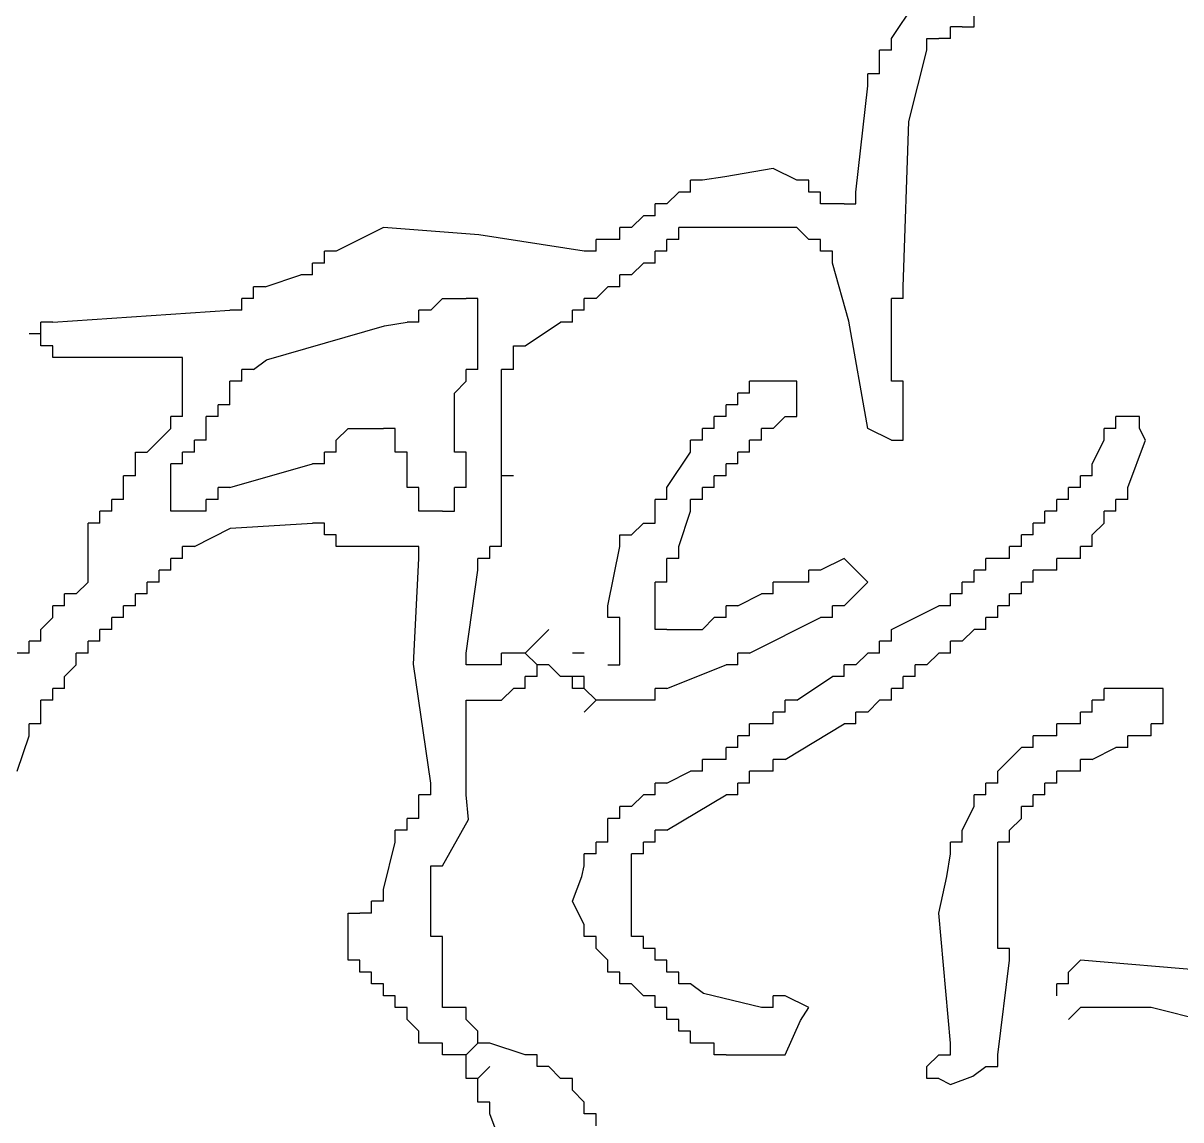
# Model space of a CAD drawing. Header units: metres. Extents: x -4.5 to 4.5, y -4.5 to 4.5.
# Drawn here: x -2.777 to -1.757, y -1.368 to -0.402 of the extents above; entities that cross this region are included whole.
import ezdxf

# ---------------------------------------------------------------- set-up
doc = ezdxf.new("R2010")
doc.units = ezdxf.units.M

msp = doc.modelspace()

# ---------------------------------------------------------------- linework, layer by layer
at = {"layer": '1', "color": 3}
for p, q in [((-2.011818, -0.415321), (-1.990984, -0.384071)), ((-1.938901, -0.404904), (-1.938901, -0.394488)), ((-1.949318, -0.404904), (-1.959734, -0.404904)), ((-1.959734, -0.415321), (-1.959734, -0.404904)), ((-1.949318, -0.404904), (-1.938901, -0.404904)), ((-2.011818, -0.425738), (-2.011818, -0.415321)), ((-1.980568, -0.425738), (-1.980568, -0.415321)), ((-1.980568, -0.415321), (-1.970151, -0.415321)), ((-1.959734, -0.415321), (-1.970151, -0.415321)), ((-2.011818, -0.425738), (-2.022234, -0.425738)), ((-2.022234, -0.436154), (-2.022234, -0.425738)), ((-1.996561, -0.48856), (-1.980568, -0.425738)), ((-2.022234, -0.446571), (-2.022234, -0.436154)), ((-2.022234, -0.446571), (-2.032651, -0.446571)), ((-2.032651, -0.456988), (-2.032651, -0.446571)), ((-2.043068, -0.550738), (-2.032651, -0.456988)), ((-2.001401, -0.634071), (-1.996561, -0.48856)), ((-2.115984, -0.529904), (-2.158693, -0.537196)), ((-2.095151, -0.540321), (-2.115984, -0.529904)), ((-2.178484, -0.540321), (-2.188901, -0.540321)), ((-2.188901, -0.550738), (-2.188901, -0.540321)), ((-2.158693, -0.537196), (-2.178484, -0.540321)), ((-2.084734, -0.540321), (-2.095151, -0.540321)), ((-2.084734, -0.550738), (-2.084734, -0.540321)), ((-2.209734, -0.561154), (-2.199318, -0.550738)), ((-2.188901, -0.550738), (-2.199318, -0.550738)), ((-2.074318, -0.550738), (-2.084734, -0.550738)), ((-2.074318, -0.561154), (-2.074318, -0.550738)), ((-2.043068, -0.561154), (-2.043068, -0.550738)), ((-2.209734, -0.561154), (-2.220151, -0.561154)), ((-2.220151, -0.571571), (-2.220151, -0.561154)), ((-2.063901, -0.561154), (-2.074318, -0.561154)), ((-2.053484, -0.561154), (-2.063901, -0.561154)), ((-2.053484, -0.561154), (-2.043068, -0.561154)), ((-2.240984, -0.581988), (-2.230568, -0.571571)), ((-2.220151, -0.571571), (-2.230568, -0.571571)), ((-2.459734, -0.581988), (-2.501401, -0.602821)), ((-2.3756, -0.588398), (-2.459734, -0.581988)), ((-2.282651, -0.602821), (-2.3756, -0.588398)), ((-2.240984, -0.581988), (-2.251401, -0.581988)), ((-2.251401, -0.592404), (-2.251401, -0.581988)), ((-2.188901, -0.581988), (-2.199318, -0.581988)), ((-2.199318, -0.592404), (-2.199318, -0.581988)), ((-2.095151, -0.581988), (-2.188901, -0.581988)), ((-2.084734, -0.592404), (-2.095151, -0.581988)), ((-2.261818, -0.592404), (-2.272234, -0.592404)), ((-2.272234, -0.602821), (-2.272234, -0.592404)), ((-2.251401, -0.592404), (-2.261818, -0.592404)), ((-2.199318, -0.592404), (-2.209734, -0.592404)), ((-2.209734, -0.602821), (-2.209734, -0.592404)), ((-2.074318, -0.592404), (-2.084734, -0.592404)), ((-2.074318, -0.602821), (-2.074318, -0.592404)), ((-2.501401, -0.602821), (-2.511818, -0.602821)), ((-2.511818, -0.613238), (-2.511818, -0.602821)), ((-2.272234, -0.602821), (-2.282651, -0.602821)), ((-2.209734, -0.602821), (-2.220151, -0.602821)), ((-2.220151, -0.613238), (-2.220151, -0.602821)), ((-2.063901, -0.602821), (-2.074318, -0.602821)), ((-2.063901, -0.613238), (-2.063901, -0.602821)), ((-2.511818, -0.613238), (-2.522234, -0.613238)), ((-2.522234, -0.623654), (-2.522234, -0.613238)), ((-2.240984, -0.623654), (-2.230568, -0.613238)), ((-2.220151, -0.613238), (-2.230568, -0.613238)), ((-2.049478, -0.66452), (-2.063901, -0.613238)), ((-2.563901, -0.634071), (-2.532651, -0.623654)), ((-2.522234, -0.623654), (-2.532651, -0.623654)), ((-2.240984, -0.623654), (-2.251401, -0.623654)), ((-2.251401, -0.634071), (-2.251401, -0.623654)), ((-2.563901, -0.634071), (-2.574318, -0.634071)), ((-2.574318, -0.644488), (-2.574318, -0.634071)), ((-2.272234, -0.644488), (-2.261818, -0.634071)), ((-2.251401, -0.634071), (-2.261818, -0.634071)), ((-2.001401, -0.644488), (-2.001401, -0.634071)), ((-2.574318, -0.644488), (-2.584734, -0.644488)), ((-2.584734, -0.654904), (-2.584734, -0.644488)), ((-2.418068, -0.654904), (-2.407651, -0.644488)), ((-2.407651, -0.644488), (-2.386818, -0.644488)), ((-2.376401, -0.644488), (-2.386818, -0.644488)), ((-2.376401, -0.654904), (-2.376401, -0.644488)), ((-2.272234, -0.644488), (-2.282651, -0.644488)), ((-2.282651, -0.654904), (-2.282651, -0.644488)), ((-2.001401, -0.644488), (-2.011818, -0.644488)), ((-2.011818, -0.654904), (-2.011818, -0.644488)), ((-2.751401, -0.665321), (-2.595151, -0.654904)), ((-2.584734, -0.654904), (-2.595151, -0.654904)), ((-2.418068, -0.654904), (-2.428484, -0.654904)), ((-2.428484, -0.665321), (-2.428484, -0.654904)), ((-2.376401, -0.696571), (-2.376401, -0.654904)), ((-2.282651, -0.654904), (-2.293068, -0.654904)), ((-2.293068, -0.665321), (-2.293068, -0.654904)), ((-2.011818, -0.706988), (-2.011818, -0.654904)), ((-2.751401, -0.665321), (-2.761818, -0.665321)), ((-2.761818, -0.675738), (-2.761818, -0.665321)), ((-2.562859, -0.698654), (-2.458693, -0.668446)), ((-2.458693, -0.668446), (-2.438901, -0.665321)), ((-2.428484, -0.665321), (-2.438901, -0.665321)), ((-2.334734, -0.686154), (-2.303484, -0.665321)), ((-2.293068, -0.665321), (-2.303484, -0.665321)), ((-2.032651, -0.759071), (-2.049478, -0.66452)), ((-2.761818, -0.675738), (-2.772234, -0.675738)), ((-2.761818, -0.686154), (-2.761818, -0.675738)), ((-2.751401, -0.686154), (-2.761818, -0.686154)), ((-2.751401, -0.696571), (-2.751401, -0.686154)), ((-2.345151, -0.696571), (-2.345151, -0.686154)), ((-2.345151, -0.686154), (-2.334734, -0.686154)), ((-2.740984, -0.696571), (-2.751401, -0.696571)), ((-2.647234, -0.696571), (-2.740984, -0.696571)), ((-2.636818, -0.696571), (-2.647234, -0.696571)), ((-2.636818, -0.706988), (-2.636818, -0.696571)), ((-2.574318, -0.706988), (-2.562859, -0.698654)), ((-2.376401, -0.706988), (-2.376401, -0.696571)), ((-2.345151, -0.706988), (-2.345151, -0.696571)), ((-2.636818, -0.738238), (-2.636818, -0.706988)), ((-2.574318, -0.706988), (-2.584734, -0.706988)), ((-2.584734, -0.717404), (-2.584734, -0.706988)), ((-2.376401, -0.706988), (-2.386818, -0.706988)), ((-2.386818, -0.717404), (-2.386818, -0.706988)), ((-2.345151, -0.706988), (-2.355568, -0.706988)), ((-2.355568, -0.717404), (-2.355568, -0.706988)), ((-2.011818, -0.717404), (-2.011818, -0.706988)), ((-2.584734, -0.717404), (-2.595151, -0.717404)), ((-2.595151, -0.727821), (-2.595151, -0.717404)), ((-2.397234, -0.727821), (-2.386818, -0.717404)), ((-2.355568, -0.790321), (-2.355568, -0.717404)), ((-2.126401, -0.717404), (-2.136818, -0.717404)), ((-2.136818, -0.727821), (-2.136818, -0.717404)), ((-2.105568, -0.717404), (-2.126401, -0.717404)), ((-2.095151, -0.717404), (-2.105568, -0.717404)), ((-2.095151, -0.727821), (-2.095151, -0.717404)), ((-2.001401, -0.717404), (-2.011818, -0.717404)), ((-2.001401, -0.727821), (-2.001401, -0.717404)), ((-2.595151, -0.738238), (-2.595151, -0.727821)), ((-2.397234, -0.769488), (-2.397234, -0.727821)), ((-2.136818, -0.727821), (-2.147234, -0.727821)), ((-2.147234, -0.738238), (-2.147234, -0.727821)), ((-2.095151, -0.738238), (-2.095151, -0.727821)), ((-2.001401, -0.759071), (-2.001401, -0.727821)), ((-2.636818, -0.748654), (-2.636818, -0.738238)), ((-2.595151, -0.738238), (-2.605568, -0.738238)), ((-2.605568, -0.748654), (-2.605568, -0.738238)), ((-2.147234, -0.738238), (-2.157651, -0.738238)), ((-2.157651, -0.748654), (-2.157651, -0.738238)), ((-2.095151, -0.748654), (-2.095151, -0.738238)), ((-2.636818, -0.748654), (-2.647234, -0.748654)), ((-2.647234, -0.759071), (-2.647234, -0.748654)), ((-2.605568, -0.748654), (-2.615984, -0.748654)), ((-2.615984, -0.759071), (-2.615984, -0.748654)), ((-2.157651, -0.748654), (-2.168068, -0.748654)), ((-2.168068, -0.759071), (-2.168068, -0.748654)), ((-2.115984, -0.759071), (-2.105568, -0.748654)), ((-2.105568, -0.748654), (-2.095151, -0.748654)), ((-1.803484, -0.748654), (-1.813901, -0.748654)), ((-1.813901, -0.759071), (-1.813901, -0.748654)), ((-1.793068, -0.748654), (-1.803484, -0.748654)), ((-1.793068, -0.759071), (-1.793068, -0.748654)), ((-2.668068, -0.779904), (-2.647234, -0.759071)), ((-2.615984, -0.769488), (-2.615984, -0.759071)), ((-2.501401, -0.769488), (-2.490984, -0.759071)), ((-2.490984, -0.759071), (-2.459734, -0.759071)), ((-2.449318, -0.759071), (-2.459734, -0.759071)), ((-2.449318, -0.769488), (-2.449318, -0.759071)), ((-2.168068, -0.759071), (-2.178484, -0.759071)), ((-2.178484, -0.769488), (-2.178484, -0.759071)), ((-2.115984, -0.759071), (-2.126401, -0.759071)), ((-2.126401, -0.769488), (-2.126401, -0.759071)), ((-2.011818, -0.769488), (-2.032651, -0.759071)), ((-2.001401, -0.769488), (-2.001401, -0.759071)), ((-1.813901, -0.759071), (-1.824318, -0.759071)), ((-1.824318, -0.769488), (-1.824318, -0.759071)), ((-1.787859, -0.769488), (-1.793068, -0.759071)), ((-2.615984, -0.769488), (-2.626401, -0.769488)), ((-2.626401, -0.779904), (-2.626401, -0.769488)), ((-2.501401, -0.779904), (-2.501401, -0.769488)), ((-2.449318, -0.779904), (-2.449318, -0.769488)), ((-2.397234, -0.779904), (-2.397234, -0.769488)), ((-2.178484, -0.769488), (-2.188901, -0.769488)), ((-2.188901, -0.779904), (-2.188901, -0.769488)), ((-2.126401, -0.769488), (-2.136818, -0.769488)), ((-2.136818, -0.779904), (-2.136818, -0.769488)), ((-2.011818, -0.769488), (-2.001401, -0.769488)), ((-1.834734, -0.790321), (-1.824318, -0.769488)), ((-1.803484, -0.811154), (-1.787859, -0.769488)), ((-2.678484, -0.790321), (-2.678484, -0.779904)), ((-2.678484, -0.779904), (-2.668068, -0.779904)), ((-2.626401, -0.779904), (-2.636818, -0.779904)), ((-2.636818, -0.790321), (-2.636818, -0.779904)), ((-2.501401, -0.779904), (-2.511818, -0.779904)), ((-2.511818, -0.790321), (-2.511818, -0.779904)), ((-2.438901, -0.779904), (-2.449318, -0.779904)), ((-2.438901, -0.790321), (-2.438901, -0.779904)), ((-2.386818, -0.779904), (-2.397234, -0.779904)), ((-2.386818, -0.790321), (-2.386818, -0.779904)), ((-2.209734, -0.811154), (-2.188901, -0.779904)), ((-2.136818, -0.779904), (-2.147234, -0.779904)), ((-2.147234, -0.790321), (-2.147234, -0.779904)), ((-2.678484, -0.800738), (-2.678484, -0.790321)), ((-2.636818, -0.790321), (-2.647234, -0.790321)), ((-2.647234, -0.800738), (-2.647234, -0.790321)), ((-2.595151, -0.811154), (-2.522234, -0.790321)), ((-2.511818, -0.790321), (-2.522234, -0.790321)), ((-2.438901, -0.800738), (-2.438901, -0.790321)), ((-2.386818, -0.800738), (-2.386818, -0.790321)), ((-2.355568, -0.800738), (-2.355568, -0.790321)), ((-2.147234, -0.790321), (-2.157651, -0.790321)), ((-2.157651, -0.800738), (-2.157651, -0.790321)), ((-1.834734, -0.800738), (-1.834734, -0.790321)), ((-2.678484, -0.800738), (-2.688901, -0.800738)), ((-2.688901, -0.811154), (-2.688901, -0.800738)), ((-2.647234, -0.821571), (-2.647234, -0.800738)), ((-2.438901, -0.811154), (-2.438901, -0.800738)), ((-2.386818, -0.811154), (-2.386818, -0.800738)), ((-2.345151, -0.800738), (-2.355568, -0.800738)), ((-2.355568, -0.811154), (-2.355568, -0.800738)), ((-2.157651, -0.800738), (-2.168068, -0.800738)), ((-2.168068, -0.811154), (-2.168068, -0.800738)), ((-1.834734, -0.800738), (-1.845151, -0.800738)), ((-1.845151, -0.811154), (-1.845151, -0.800738)), ((-2.688901, -0.821571), (-2.688901, -0.811154)), ((-2.595151, -0.811154), (-2.605568, -0.811154)), ((-2.605568, -0.821571), (-2.605568, -0.811154)), ((-2.428484, -0.811154), (-2.438901, -0.811154)), ((-2.428484, -0.821571), (-2.428484, -0.811154)), ((-2.386818, -0.811154), (-2.397234, -0.811154)), ((-2.397234, -0.821571), (-2.397234, -0.811154)), ((-2.355568, -0.852821), (-2.355568, -0.811154)), ((-2.209734, -0.821571), (-2.209734, -0.811154)), ((-2.168068, -0.811154), (-2.178484, -0.811154)), ((-2.178484, -0.821571), (-2.178484, -0.811154)), ((-1.845151, -0.811154), (-1.855568, -0.811154)), ((-1.855568, -0.821571), (-1.855568, -0.811154)), ((-1.803484, -0.821571), (-1.803484, -0.811154)), ((-2.688901, -0.821571), (-2.699318, -0.821571)), ((-2.699318, -0.831988), (-2.699318, -0.821571)), ((-2.647234, -0.831988), (-2.647234, -0.821571)), ((-2.605568, -0.821571), (-2.615984, -0.821571)), ((-2.615984, -0.831988), (-2.615984, -0.821571)), ((-2.428484, -0.831988), (-2.428484, -0.821571)), ((-2.397234, -0.831988), (-2.397234, -0.821571)), ((-2.209734, -0.821571), (-2.220151, -0.821571)), ((-2.220151, -0.831988), (-2.220151, -0.821571)), ((-2.178484, -0.821571), (-2.188901, -0.821571)), ((-2.188901, -0.831988), (-2.188901, -0.821571)), ((-1.855568, -0.821571), (-1.865984, -0.821571)), ((-1.865984, -0.831988), (-1.865984, -0.821571)), ((-1.803484, -0.821571), (-1.813901, -0.821571)), ((-1.813901, -0.831988), (-1.813901, -0.821571)), ((-2.699318, -0.831988), (-2.709734, -0.831988)), ((-2.709734, -0.842404), (-2.709734, -0.831988)), ((-2.636818, -0.831988), (-2.647234, -0.831988)), ((-2.626401, -0.831988), (-2.636818, -0.831988)), ((-2.615984, -0.831988), (-2.626401, -0.831988)), ((-2.418068, -0.831988), (-2.428484, -0.831988)), ((-2.407651, -0.831988), (-2.418068, -0.831988)), ((-2.407651, -0.831988), (-2.397234, -0.831988)), ((-2.220151, -0.842404), (-2.220151, -0.831988)), ((-2.199318, -0.863238), (-2.188901, -0.831988)), ((-1.865984, -0.831988), (-1.876401, -0.831988)), ((-1.876401, -0.842404), (-1.876401, -0.831988)), ((-1.813901, -0.831988), (-1.824318, -0.831988)), ((-1.824318, -0.842404), (-1.824318, -0.831988)), ((-2.709734, -0.842404), (-2.720151, -0.842404)), ((-2.720151, -0.852821), (-2.720151, -0.842404)), ((-2.626401, -0.863238), (-2.59459, -0.846892)), ((-2.59459, -0.846892), (-2.522234, -0.842404)), ((-2.511818, -0.842404), (-2.522234, -0.842404)), ((-2.511818, -0.852821), (-2.511818, -0.842404)), ((-2.240984, -0.852821), (-2.230568, -0.842404)), ((-2.230568, -0.842404), (-2.220151, -0.842404)), ((-1.876401, -0.842404), (-1.886818, -0.842404)), ((-1.886818, -0.852821), (-1.886818, -0.842404)), ((-1.834734, -0.852821), (-1.824318, -0.842404)), ((-2.720151, -0.894488), (-2.720151, -0.852821)), ((-2.501401, -0.852821), (-2.511818, -0.852821)), ((-2.501401, -0.863238), (-2.501401, -0.852821)), ((-2.355568, -0.863238), (-2.355568, -0.852821)), ((-2.251401, -0.863238), (-2.251401, -0.852821)), ((-2.251401, -0.852821), (-2.240984, -0.852821)), ((-1.886818, -0.852821), (-1.897234, -0.852821)), ((-1.897234, -0.863238), (-1.897234, -0.852821)), ((-1.834734, -0.863238), (-1.834734, -0.852821)), ((-2.626401, -0.863238), (-2.636818, -0.863238)), ((-2.636818, -0.873654), (-2.636818, -0.863238)), ((-2.490984, -0.863238), (-2.501401, -0.863238)), ((-2.438901, -0.863238), (-2.490984, -0.863238)), ((-2.428484, -0.863238), (-2.438901, -0.863238)), ((-2.428484, -0.873654), (-2.428484, -0.863238)), ((-2.355568, -0.863238), (-2.365984, -0.863238)), ((-2.365984, -0.873654), (-2.365984, -0.863238)), ((-2.261818, -0.915321), (-2.251401, -0.863238)), ((-2.199318, -0.873654), (-2.199318, -0.863238)), ((-1.897234, -0.863238), (-1.907651, -0.863238)), ((-1.907651, -0.873654), (-1.907651, -0.863238)), ((-1.834734, -0.863238), (-1.845151, -0.863238)), ((-1.845151, -0.873654), (-1.845151, -0.863238)), ((-2.636818, -0.873654), (-2.647234, -0.873654)), ((-2.647234, -0.884071), (-2.647234, -0.873654)), ((-2.433125, -0.96694), (-2.428484, -0.873654)), ((-2.365984, -0.873654), (-2.376401, -0.873654)), ((-2.376401, -0.884071), (-2.376401, -0.873654)), ((-2.199318, -0.873654), (-2.209734, -0.873654)), ((-2.209734, -0.884071), (-2.209734, -0.873654)), ((-2.053484, -0.873654), (-2.074318, -0.884071)), ((-2.032651, -0.894488), (-2.053484, -0.873654)), ((-1.918068, -0.873654), (-1.928484, -0.873654)), ((-1.928484, -0.884071), (-1.928484, -0.873654)), ((-1.907651, -0.873654), (-1.918068, -0.873654)), ((-1.855568, -0.873654), (-1.865984, -0.873654)), ((-1.865984, -0.884071), (-1.865984, -0.873654)), ((-1.845151, -0.873654), (-1.855568, -0.873654)), ((-2.647234, -0.884071), (-2.657651, -0.884071)), ((-2.657651, -0.894488), (-2.657651, -0.884071)), ((-2.386818, -0.956988), (-2.376401, -0.884071)), ((-2.209734, -0.894488), (-2.209734, -0.884071)), ((-2.074318, -0.884071), (-2.084734, -0.884071)), ((-2.084734, -0.894488), (-2.084734, -0.884071)), ((-1.928484, -0.884071), (-1.938901, -0.884071)), ((-1.938901, -0.894488), (-1.938901, -0.884071)), ((-1.876401, -0.884071), (-1.886818, -0.884071)), ((-1.886818, -0.894488), (-1.886818, -0.884071)), ((-1.865984, -0.884071), (-1.876401, -0.884071)), ((-2.730568, -0.904904), (-2.720151, -0.894488)), ((-2.657651, -0.894488), (-2.668068, -0.894488)), ((-2.668068, -0.904904), (-2.668068, -0.894488)), ((-2.209734, -0.894488), (-2.220151, -0.894488)), ((-2.220151, -0.904904), (-2.220151, -0.894488)), ((-2.105568, -0.894488), (-2.115984, -0.894488)), ((-2.115984, -0.904904), (-2.115984, -0.894488)), ((-2.095151, -0.894488), (-2.105568, -0.894488)), ((-2.084734, -0.894488), (-2.095151, -0.894488)), ((-2.053484, -0.915321), (-2.032651, -0.894488)), ((-1.938901, -0.894488), (-1.949318, -0.894488)), ((-1.949318, -0.904904), (-1.949318, -0.894488)), ((-1.886818, -0.894488), (-1.897234, -0.894488)), ((-1.897234, -0.904904), (-1.897234, -0.894488)), ((-2.730568, -0.904904), (-2.740984, -0.904904)), ((-2.740984, -0.915321), (-2.740984, -0.904904)), ((-2.668068, -0.904904), (-2.678484, -0.904904)), ((-2.678484, -0.915321), (-2.678484, -0.904904)), ((-2.220151, -0.925738), (-2.220151, -0.904904)), ((-2.147234, -0.915321), (-2.126401, -0.904904)), ((-2.115984, -0.904904), (-2.126401, -0.904904)), ((-1.949318, -0.904904), (-1.959734, -0.904904)), ((-1.959734, -0.915321), (-1.959734, -0.904904)), ((-1.897234, -0.904904), (-1.907651, -0.904904)), ((-1.907651, -0.915321), (-1.907651, -0.904904)), ((-2.740984, -0.915321), (-2.751401, -0.915321)), ((-2.751401, -0.925738), (-2.751401, -0.915321)), ((-2.678484, -0.915321), (-2.688901, -0.915321)), ((-2.688901, -0.925738), (-2.688901, -0.915321)), ((-2.261818, -0.925738), (-2.261818, -0.915321)), ((-2.147234, -0.915321), (-2.157651, -0.915321)), ((-2.157651, -0.925738), (-2.157651, -0.915321)), ((-2.053484, -0.915321), (-2.063901, -0.915321)), ((-2.063901, -0.925738), (-2.063901, -0.915321)), ((-2.011818, -0.936154), (-1.970151, -0.915321)), ((-1.959734, -0.915321), (-1.970151, -0.915321)), ((-1.907651, -0.915321), (-1.918068, -0.915321)), ((-1.918068, -0.925738), (-1.918068, -0.915321)), ((-2.761818, -0.936154), (-2.751401, -0.925738)), ((-2.688901, -0.925738), (-2.699318, -0.925738)), ((-2.699318, -0.936154), (-2.699318, -0.925738)), ((-2.251401, -0.925738), (-2.261818, -0.925738)), ((-2.251401, -0.936154), (-2.251401, -0.925738)), ((-2.220151, -0.936154), (-2.220151, -0.925738)), ((-2.178484, -0.936154), (-2.168068, -0.925738)), ((-2.157651, -0.925738), (-2.168068, -0.925738)), ((-2.136818, -0.956988), (-2.074318, -0.925738)), ((-2.063901, -0.925738), (-2.074318, -0.925738)), ((-1.918068, -0.925738), (-1.928484, -0.925738)), ((-1.928484, -0.936154), (-1.928484, -0.925738)), ((-2.761818, -0.946571), (-2.761818, -0.936154)), ((-2.699318, -0.936154), (-2.709734, -0.936154)), ((-2.709734, -0.946571), (-2.709734, -0.936154)), ((-2.334734, -0.956988), (-2.313901, -0.936154)), ((-2.251401, -0.956988), (-2.251401, -0.936154)), ((-2.209734, -0.936154), (-2.220151, -0.936154)), ((-2.209734, -0.936154), (-2.178484, -0.936154)), ((-2.011818, -0.946571), (-2.011818, -0.936154)), ((-1.949318, -0.946571), (-1.938901, -0.936154)), ((-1.928484, -0.936154), (-1.938901, -0.936154)), ((-2.761818, -0.946571), (-2.772234, -0.946571)), ((-2.772234, -0.956988), (-2.772234, -0.946571)), ((-2.709734, -0.946571), (-2.720151, -0.946571)), ((-2.720151, -0.956988), (-2.720151, -0.946571)), ((-2.011818, -0.946571), (-2.022234, -0.946571)), ((-2.022234, -0.956988), (-2.022234, -0.946571)), ((-1.949318, -0.946571), (-1.959734, -0.946571)), ((-1.959734, -0.956988), (-1.959734, -0.946571)), ((-2.772234, -0.956988), (-2.782651, -0.956988)), ((-2.720151, -0.956988), (-2.730568, -0.956988)), ((-2.730568, -0.967404), (-2.730568, -0.956988)), ((-2.386818, -0.967404), (-2.386818, -0.956988)), ((-2.345151, -0.956988), (-2.355568, -0.956988)), ((-2.355568, -0.967404), (-2.355568, -0.956988)), ((-2.334734, -0.956988), (-2.345151, -0.956988)), ((-2.324318, -0.967404), (-2.334734, -0.956988)), ((-2.282651, -0.956988), (-2.293068, -0.956988)), ((-2.251401, -0.967404), (-2.251401, -0.956988)), ((-2.136818, -0.956988), (-2.147234, -0.956988)), ((-2.147234, -0.967404), (-2.147234, -0.956988)), ((-2.043068, -0.967404), (-2.032651, -0.956988)), ((-2.022234, -0.956988), (-2.032651, -0.956988)), ((-1.980568, -0.967404), (-1.970151, -0.956988)), ((-1.959734, -0.956988), (-1.970151, -0.956988)), ((-2.740984, -0.977821), (-2.730568, -0.967404)), ((-2.418068, -1.071571), (-2.433125, -0.96694)), ((-2.376401, -0.967404), (-2.386818, -0.967404)), ((-2.365984, -0.967404), (-2.376401, -0.967404)), ((-2.355568, -0.967404), (-2.365984, -0.967404)), ((-2.313901, -0.967404), (-2.324318, -0.967404)), ((-2.324318, -0.977821), (-2.324318, -0.967404)), ((-2.303484, -0.977821), (-2.313901, -0.967404)), ((-2.261818, -0.967404), (-2.251401, -0.967404)), ((-2.209734, -0.988238), (-2.157651, -0.967404)), ((-2.147234, -0.967404), (-2.157651, -0.967404)), ((-2.043068, -0.967404), (-2.053484, -0.967404)), ((-2.053484, -0.977821), (-2.053484, -0.967404)), ((-1.980568, -0.967404), (-1.990984, -0.967404)), ((-1.990984, -0.977821), (-1.990984, -0.967404)), ((-2.740984, -0.988238), (-2.740984, -0.977821)), ((-2.324318, -0.977821), (-2.334734, -0.977821)), ((-2.334734, -0.988238), (-2.334734, -0.977821)), ((-2.293068, -0.977821), (-2.303484, -0.977821)), ((-2.282651, -0.977821), (-2.293068, -0.977821)), ((-2.293068, -0.988238), (-2.293068, -0.977821)), ((-2.282651, -0.988238), (-2.282651, -0.977821)), ((-2.095151, -0.998654), (-2.063901, -0.977821)), ((-2.053484, -0.977821), (-2.063901, -0.977821)), ((-1.990984, -0.977821), (-2.001401, -0.977821)), ((-2.001401, -0.988238), (-2.001401, -0.977821)), ((-2.740984, -0.988238), (-2.751401, -0.988238)), ((-2.751401, -0.998654), (-2.751401, -0.988238)), ((-2.355568, -0.998654), (-2.345151, -0.988238)), ((-2.334734, -0.988238), (-2.345151, -0.988238)), ((-2.282651, -0.988238), (-2.293068, -0.988238)), ((-2.272234, -0.998654), (-2.282651, -0.988238)), ((-2.209734, -0.988238), (-2.220151, -0.988238)), ((-2.220151, -0.998654), (-2.220151, -0.988238)), ((-2.001401, -0.988238), (-2.011818, -0.988238)), ((-2.011818, -0.998654), (-2.011818, -0.988238)), ((-1.813901, -0.988238), (-1.824318, -0.988238)), ((-1.824318, -0.998654), (-1.824318, -0.988238)), ((-1.782651, -0.988238), (-1.813901, -0.988238)), ((-1.772234, -0.988238), (-1.782651, -0.988238)), ((-1.772234, -0.998654), (-1.772234, -0.988238)), ((-2.751401, -0.998654), (-2.761818, -0.998654)), ((-2.761818, -1.009071), (-2.761818, -0.998654)), ((-2.386818, -1.009071), (-2.386818, -0.998654)), ((-2.386818, -0.998654), (-2.376401, -0.998654)), ((-2.376401, -0.998654), (-2.355568, -0.998654)), ((-2.282651, -1.009071), (-2.272234, -0.998654)), ((-2.230568, -0.998654), (-2.272234, -0.998654)), ((-2.220151, -0.998654), (-2.230568, -0.998654)), ((-2.095151, -0.998654), (-2.105568, -0.998654)), ((-2.105568, -1.009071), (-2.105568, -0.998654)), ((-2.032651, -1.009071), (-2.022234, -0.998654)), ((-2.011818, -0.998654), (-2.022234, -0.998654)), ((-1.824318, -0.998654), (-1.834734, -0.998654)), ((-1.834734, -1.009071), (-1.834734, -0.998654)), ((-1.772234, -1.009071), (-1.772234, -0.998654)), ((-2.761818, -1.019488), (-2.761818, -1.009071)), ((-2.386818, -1.081988), (-2.386818, -1.009071)), ((-2.105568, -1.009071), (-2.115984, -1.009071)), ((-2.115984, -1.019488), (-2.115984, -1.009071)), ((-2.032651, -1.009071), (-2.043068, -1.009071)), ((-2.043068, -1.019488), (-2.043068, -1.009071)), ((-1.834734, -1.009071), (-1.845151, -1.009071)), ((-1.845151, -1.019488), (-1.845151, -1.009071)), ((-1.772234, -1.019488), (-1.772234, -1.009071)), ((-2.761818, -1.019488), (-2.772234, -1.019488)), ((-2.772234, -1.029904), (-2.772234, -1.019488)), ((-2.126401, -1.019488), (-2.136818, -1.019488)), ((-2.136818, -1.029904), (-2.136818, -1.019488)), ((-2.115984, -1.019488), (-2.126401, -1.019488)), ((-2.105568, -1.050738), (-2.053484, -1.019488)), ((-2.043068, -1.019488), (-2.053484, -1.019488)), ((-1.855568, -1.019488), (-1.865984, -1.019488)), ((-1.865984, -1.029904), (-1.865984, -1.019488)), ((-1.845151, -1.019488), (-1.855568, -1.019488)), ((-1.772234, -1.019488), (-1.782651, -1.019488)), ((-1.782651, -1.029904), (-1.782651, -1.019488)), ((-2.782651, -1.061154), (-2.772234, -1.029904)), ((-2.136818, -1.029904), (-2.147234, -1.029904)), ((-2.147234, -1.040321), (-2.147234, -1.029904)), ((-1.876401, -1.029904), (-1.886818, -1.029904)), ((-1.886818, -1.040321), (-1.886818, -1.029904)), ((-1.865984, -1.029904), (-1.876401, -1.029904)), ((-1.793068, -1.029904), (-1.803484, -1.029904)), ((-1.803484, -1.040321), (-1.803484, -1.029904)), ((-1.782651, -1.029904), (-1.793068, -1.029904)), ((-2.147234, -1.040321), (-2.157651, -1.040321)), ((-2.157651, -1.050738), (-2.157651, -1.040321)), ((-1.918068, -1.061154), (-1.897234, -1.040321)), ((-1.886818, -1.040321), (-1.897234, -1.040321)), ((-1.834734, -1.050738), (-1.813901, -1.040321)), ((-1.803484, -1.040321), (-1.813901, -1.040321)), ((-2.168068, -1.050738), (-2.178484, -1.050738)), ((-2.178484, -1.061154), (-2.178484, -1.050738)), ((-2.157651, -1.050738), (-2.168068, -1.050738)), ((-2.105568, -1.050738), (-2.115984, -1.050738)), ((-2.115984, -1.061154), (-2.115984, -1.050738)), ((-1.834734, -1.050738), (-1.845151, -1.050738)), ((-1.845151, -1.061154), (-1.845151, -1.050738)), ((-2.209734, -1.071571), (-2.188901, -1.061154)), ((-2.178484, -1.061154), (-2.188901, -1.061154)), ((-2.126401, -1.061154), (-2.136818, -1.061154)), ((-2.136818, -1.071571), (-2.136818, -1.061154)), ((-2.115984, -1.061154), (-2.126401, -1.061154)), ((-1.918068, -1.071571), (-1.918068, -1.061154)), ((-1.855568, -1.061154), (-1.865984, -1.061154)), ((-1.865984, -1.071571), (-1.865984, -1.061154)), ((-1.845151, -1.061154), (-1.855568, -1.061154)), ((-2.418068, -1.081988), (-2.418068, -1.071571)), ((-2.209734, -1.071571), (-2.220151, -1.071571)), ((-2.220151, -1.081988), (-2.220151, -1.071571)), ((-2.136818, -1.071571), (-2.147234, -1.071571)), ((-2.147234, -1.081988), (-2.147234, -1.071571)), ((-1.918068, -1.071571), (-1.928484, -1.071571)), ((-1.928484, -1.081988), (-1.928484, -1.071571)), ((-1.865984, -1.071571), (-1.876401, -1.071571)), ((-1.876401, -1.081988), (-1.876401, -1.071571)), ((-2.418068, -1.081988), (-2.428484, -1.081988)), ((-2.428484, -1.092404), (-2.428484, -1.081988)), ((-2.384734, -1.103863), (-2.386818, -1.081988)), ((-2.240984, -1.092404), (-2.230568, -1.081988)), ((-2.220151, -1.081988), (-2.230568, -1.081988)), ((-2.209734, -1.113238), (-2.157651, -1.081988)), ((-2.147234, -1.081988), (-2.157651, -1.081988)), ((-1.928484, -1.081988), (-1.938901, -1.081988)), ((-1.938901, -1.092404), (-1.938901, -1.081988)), ((-1.876401, -1.081988), (-1.886818, -1.081988)), ((-1.886818, -1.092404), (-1.886818, -1.081988)), ((-2.428484, -1.102821), (-2.428484, -1.092404)), ((-2.240984, -1.092404), (-2.251401, -1.092404)), ((-2.251401, -1.102821), (-2.251401, -1.092404)), ((-1.949318, -1.113238), (-1.938901, -1.092404)), ((-1.886818, -1.092404), (-1.897234, -1.092404)), ((-1.897234, -1.102821), (-1.897234, -1.092404)), ((-2.428484, -1.102821), (-2.438901, -1.102821)), ((-2.438901, -1.113238), (-2.438901, -1.102821)), ((-2.407651, -1.144488), (-2.384734, -1.103863)), ((-2.251401, -1.102821), (-2.261818, -1.102821)), ((-2.261818, -1.113238), (-2.261818, -1.102821)), ((-1.907651, -1.113238), (-1.897234, -1.102821)), ((-2.438901, -1.113238), (-2.449318, -1.113238)), ((-2.449318, -1.123654), (-2.449318, -1.113238)), ((-2.261818, -1.123654), (-2.261818, -1.113238)), ((-2.209734, -1.113238), (-2.220151, -1.113238)), ((-2.220151, -1.123654), (-2.220151, -1.113238)), ((-1.949318, -1.123654), (-1.949318, -1.113238)), ((-1.907651, -1.123654), (-1.907651, -1.113238)), ((-2.459734, -1.165321), (-2.449318, -1.123654)), ((-2.261818, -1.123654), (-2.272234, -1.123654)), ((-2.272234, -1.134071), (-2.272234, -1.123654)), ((-2.220151, -1.123654), (-2.230568, -1.123654)), ((-2.230568, -1.134071), (-2.230568, -1.123654)), ((-1.949318, -1.123654), (-1.959734, -1.123654)), ((-1.959734, -1.134071), (-1.959734, -1.123654)), ((-1.907651, -1.123654), (-1.918068, -1.123654)), ((-1.918068, -1.134071), (-1.918068, -1.123654)), ((-2.272234, -1.134071), (-2.282651, -1.134071)), ((-2.282651, -1.144488), (-2.282651, -1.134071)), ((-2.230568, -1.134071), (-2.240984, -1.134071)), ((-2.240984, -1.144488), (-2.240984, -1.134071)), ((-1.962859, -1.153863), (-1.959734, -1.134071)), ((-1.918068, -1.206988), (-1.918068, -1.134071)), ((-2.418068, -1.154904), (-2.418068, -1.144488)), ((-2.418068, -1.144488), (-2.407651, -1.144488)), ((-2.284734, -1.153863), (-2.282651, -1.144488)), ((-2.240984, -1.196571), (-2.240984, -1.144488)), ((-2.418068, -1.196571), (-2.418068, -1.154904)), ((-2.293068, -1.175738), (-2.284734, -1.153863)), ((-1.970151, -1.186154), (-1.962859, -1.153863)), ((-2.459734, -1.175738), (-2.459734, -1.165321)), ((-2.459734, -1.175738), (-2.470151, -1.175738)), ((-2.470151, -1.186154), (-2.470151, -1.175738)), ((-2.282651, -1.196571), (-2.293068, -1.175738)), ((-2.490984, -1.196571), (-2.490984, -1.186154)), ((-2.490984, -1.186154), (-2.480568, -1.186154)), ((-2.470151, -1.186154), (-2.480568, -1.186154)), ((-1.959734, -1.300738), (-1.970151, -1.186154)), ((-2.490984, -1.217404), (-2.490984, -1.196571)), ((-2.418068, -1.206988), (-2.418068, -1.196571)), ((-2.282651, -1.206988), (-2.282651, -1.196571)), ((-2.240984, -1.206988), (-2.240984, -1.196571)), ((-2.407651, -1.206988), (-2.418068, -1.206988)), ((-2.407651, -1.217404), (-2.407651, -1.206988)), ((-2.272234, -1.206988), (-2.282651, -1.206988)), ((-2.272234, -1.217404), (-2.272234, -1.206988)), ((-2.230568, -1.206988), (-2.240984, -1.206988)), ((-2.230568, -1.217404), (-2.230568, -1.206988)), ((-1.918068, -1.217404), (-1.918068, -1.206988)), ((-2.490984, -1.227821), (-2.490984, -1.217404)), ((-2.407651, -1.259071), (-2.407651, -1.217404)), ((-2.261818, -1.227821), (-2.272234, -1.217404)), ((-2.220151, -1.217404), (-2.230568, -1.217404)), ((-2.220151, -1.227821), (-2.220151, -1.217404)), ((-1.907651, -1.217404), (-1.918068, -1.217404)), ((-1.907651, -1.227821), (-1.907651, -1.217404)), ((-2.480568, -1.227821), (-2.490984, -1.227821)), ((-2.480568, -1.238238), (-2.480568, -1.227821)), ((-2.261818, -1.238238), (-2.261818, -1.227821)), ((-2.209734, -1.227821), (-2.220151, -1.227821)), ((-2.209734, -1.238238), (-2.209734, -1.227821)), ((-1.918068, -1.311154), (-1.907651, -1.227821)), ((-1.845151, -1.227821), (-1.855568, -1.238238)), ((-1.720151, -1.238238), (-1.845151, -1.227821)), ((-2.470151, -1.238238), (-2.480568, -1.238238)), ((-2.470151, -1.248654), (-2.470151, -1.238238)), ((-2.251401, -1.238238), (-2.261818, -1.238238)), ((-2.251401, -1.248654), (-2.251401, -1.238238)), ((-2.199318, -1.238238), (-2.209734, -1.238238)), ((-2.199318, -1.248654), (-2.199318, -1.238238)), ((-1.855568, -1.248654), (-1.855568, -1.238238)), ((-2.459734, -1.248654), (-2.470151, -1.248654)), ((-2.459734, -1.259071), (-2.459734, -1.248654)), ((-2.240984, -1.248654), (-2.251401, -1.248654)), ((-2.230568, -1.259071), (-2.240984, -1.248654)), ((-2.188901, -1.248654), (-2.199318, -1.248654)), ((-2.177443, -1.256988), (-2.188901, -1.248654)), ((-1.855568, -1.248654), (-1.865984, -1.248654)), ((-1.865984, -1.259071), (-1.865984, -1.248654)), ((-2.449318, -1.259071), (-2.459734, -1.259071)), ((-2.449318, -1.269488), (-2.449318, -1.259071)), ((-2.407651, -1.269488), (-2.407651, -1.259071)), ((-2.220151, -1.259071), (-2.230568, -1.259071)), ((-2.220151, -1.269488), (-2.220151, -1.259071)), ((-2.126401, -1.269488), (-2.177443, -1.256988)), ((-2.105568, -1.259071), (-2.115984, -1.259071)), ((-2.115984, -1.269488), (-2.115984, -1.259071)), ((-2.084734, -1.269488), (-2.105568, -1.259071)), ((-2.438901, -1.269488), (-2.449318, -1.269488)), ((-2.438901, -1.279904), (-2.438901, -1.269488)), ((-2.397234, -1.269488), (-2.407651, -1.269488)), ((-2.386818, -1.269488), (-2.397234, -1.269488)), ((-2.386818, -1.279904), (-2.386818, -1.269488)), ((-2.209734, -1.269488), (-2.220151, -1.269488)), ((-2.209734, -1.279904), (-2.209734, -1.269488)), ((-2.115984, -1.269488), (-2.126401, -1.269488)), ((-2.092026, -1.280946), (-2.084734, -1.269488)), ((-1.845151, -1.269488), (-1.855568, -1.279904)), ((-1.782651, -1.269488), (-1.845151, -1.269488)), ((-1.708693, -1.288238), (-1.782651, -1.269488)), ((-2.428484, -1.290321), (-2.438901, -1.279904)), ((-2.376401, -1.290321), (-2.386818, -1.279904)), ((-2.199318, -1.279904), (-2.209734, -1.279904)), ((-2.199318, -1.290321), (-2.199318, -1.279904)), ((-2.105568, -1.311154), (-2.092026, -1.280946)), ((-2.428484, -1.300738), (-2.428484, -1.290321)), ((-2.376401, -1.300738), (-2.376401, -1.290321)), ((-2.188901, -1.290321), (-2.199318, -1.290321)), ((-2.188901, -1.300738), (-2.188901, -1.290321)), ((-2.418068, -1.300738), (-2.428484, -1.300738)), ((-2.407651, -1.300738), (-2.418068, -1.300738)), ((-2.407651, -1.311154), (-2.407651, -1.300738)), ((-2.386818, -1.311154), (-2.376401, -1.300738)), ((-2.365984, -1.300738), (-2.376401, -1.300738)), ((-2.334734, -1.311154), (-2.365984, -1.300738)), ((-2.178484, -1.300738), (-2.188901, -1.300738)), ((-2.168068, -1.300738), (-2.178484, -1.300738)), ((-2.168068, -1.311154), (-2.168068, -1.300738)), ((-1.959734, -1.311154), (-1.959734, -1.300738)), ((-2.397234, -1.311154), (-2.407651, -1.311154)), ((-2.386818, -1.311154), (-2.397234, -1.311154)), ((-2.386818, -1.321571), (-2.386818, -1.311154)), ((-2.324318, -1.311154), (-2.334734, -1.311154)), ((-2.324318, -1.321571), (-2.324318, -1.311154)), ((-2.157651, -1.311154), (-2.168068, -1.311154)), ((-2.157651, -1.311154), (-2.105568, -1.311154)), ((-1.980568, -1.321571), (-1.970151, -1.311154)), ((-1.970151, -1.311154), (-1.959734, -1.311154)), ((-1.918068, -1.321571), (-1.918068, -1.311154)), ((-2.386818, -1.331988), (-2.386818, -1.321571)), ((-2.376401, -1.331988), (-2.365984, -1.321571)), ((-2.313901, -1.321571), (-2.324318, -1.321571)), ((-2.303484, -1.331988), (-2.313901, -1.321571)), ((-1.980568, -1.331988), (-1.980568, -1.321571)), ((-1.939943, -1.329904), (-1.928484, -1.321571)), ((-1.928484, -1.321571), (-1.918068, -1.321571)), ((-2.376401, -1.331988), (-2.386818, -1.331988)), ((-2.376401, -1.342404), (-2.376401, -1.331988)), ((-2.293068, -1.331988), (-2.303484, -1.331988)), ((-2.293068, -1.342404), (-2.293068, -1.331988)), ((-1.970151, -1.331988), (-1.980568, -1.331988)), ((-1.970151, -1.331988), (-1.959734, -1.337196)), ((-1.959734, -1.337196), (-1.939943, -1.329904)), ((-2.376401, -1.352821), (-2.376401, -1.342404)), ((-2.282651, -1.352821), (-2.293068, -1.342404)), ((-2.365984, -1.352821), (-2.376401, -1.352821)), ((-2.365984, -1.363238), (-2.365984, -1.352821)), ((-2.282651, -1.363238), (-2.282651, -1.352821)), ((-2.357651, -1.385113), (-2.365984, -1.363238)), ((-2.272234, -1.363238), (-2.282651, -1.363238)), ((-2.272234, -1.373654), (-2.272234, -1.363238))]:
    msp.add_line(p, q, dxfattribs=at)

doc.saveas('drawing.dxf')
